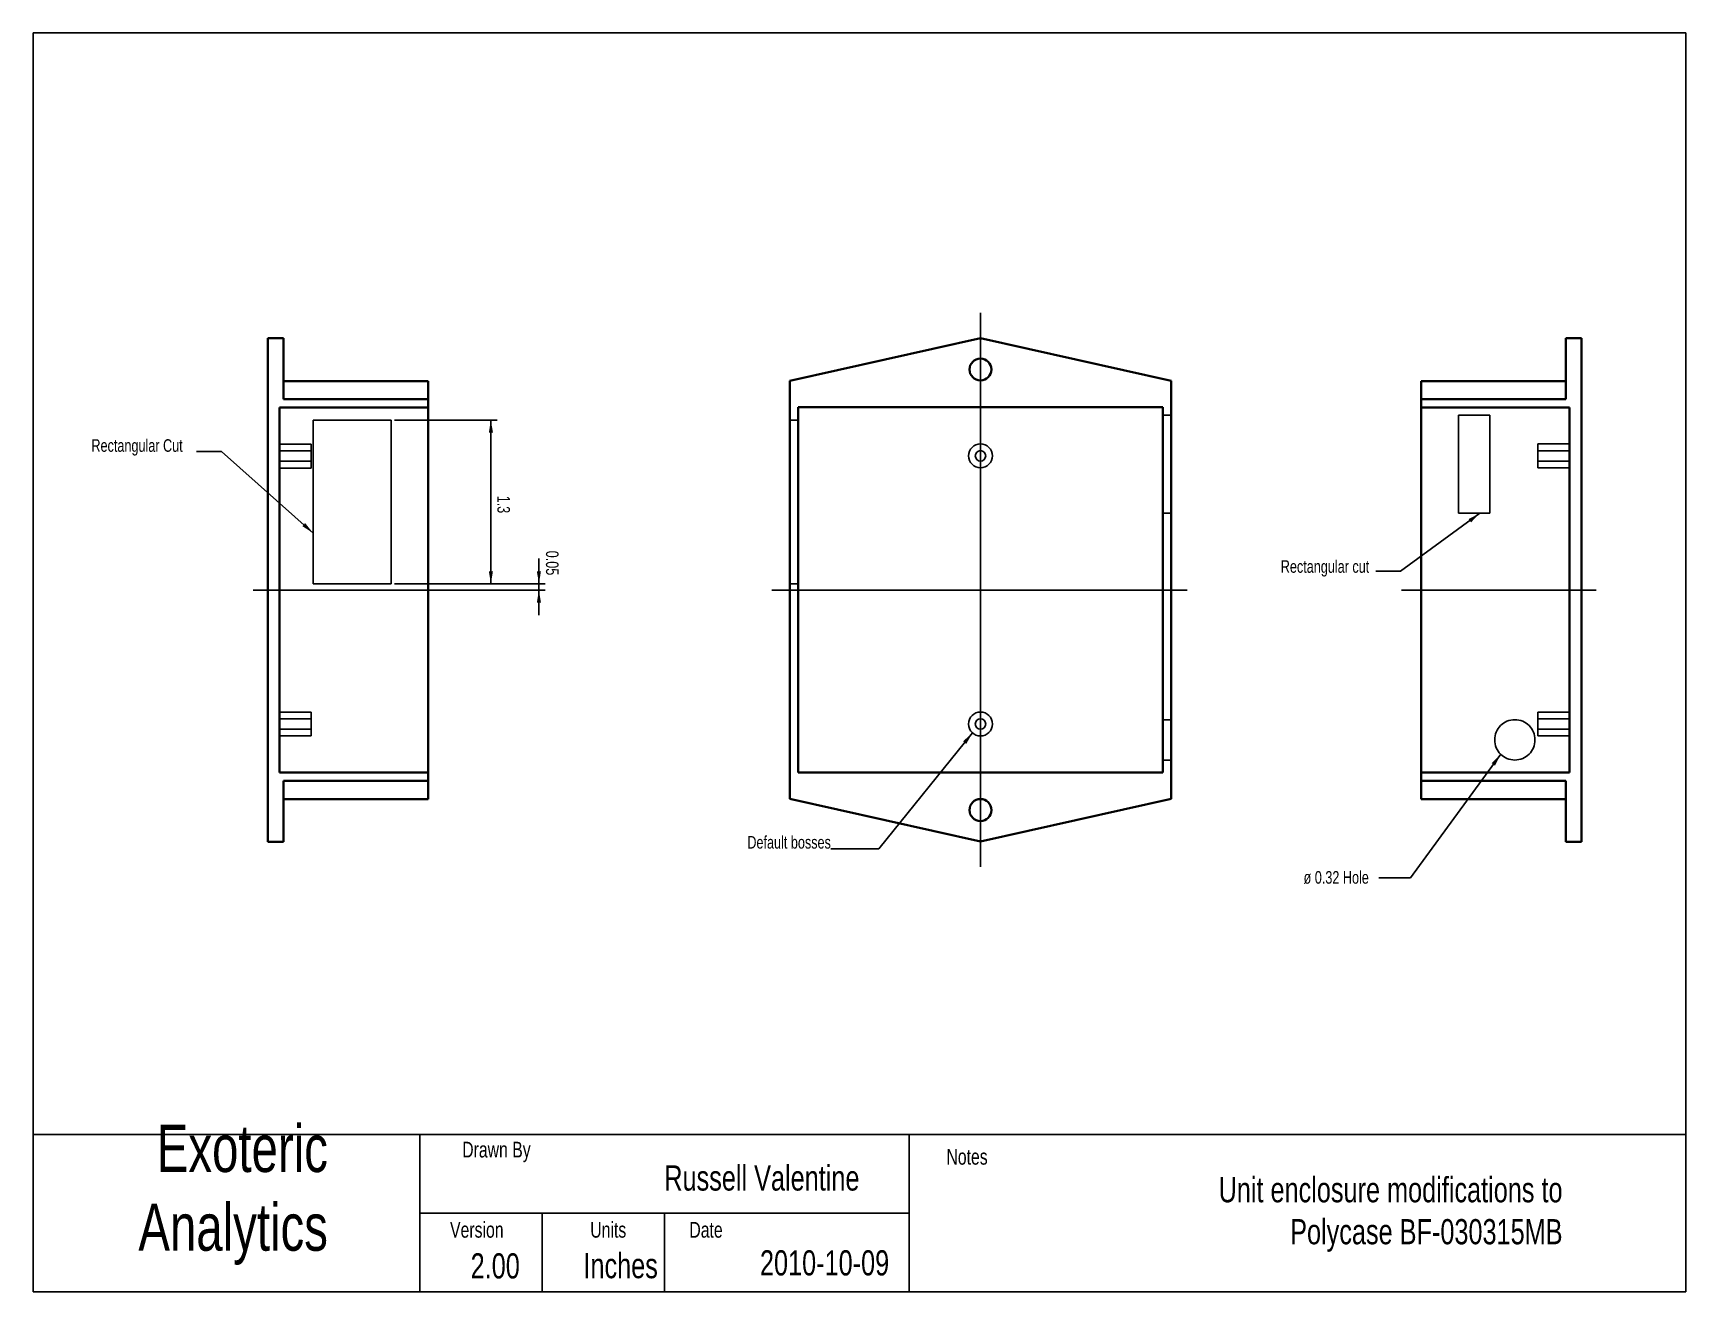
# Model space of a CAD drawing. Header units: inches. Extents: x 0 to 13.1, y 1.4 to 11.4.
import ezdxf

# ---------------------------------------------------------------- set-up
doc = ezdxf.new("R2010")
doc.units = ezdxf.units.IN
for name, pattern in [('CENTER', [50.8, 31.75, -6.35, 6.35, -6.35]), ('DASHED', [19.05, 12.7, -6.35]), ('DASHED2', [9.525, 6.35, -3.175])]:
    doc.linetypes.add(name, pattern=pattern)
doc.layers.get('0').update_dxf_attribs({"linetype": 'CONTINUOUS', "lineweight": 25, "true_color": 0x000000})
for name, color, linetype, lineweight, true_color in [('border', 7, 'CONTINUOUS', 25, 0x000000), ('center', 1, 'CENTER', 25, 0xff0000), ('contour', 7, 'CONTINUOUS', 35, 0x000000), ('contour_trans', 7, 'DASHED', 35, 0x000000), ('cuts', 7, 'DASHED2', 25, 0x000000), ('dimensions', 5, 'CONTINUOUS', 25, 0x0000ff), ('standoffs', 7, 'CONTINUOUS', 25, 0x000000)]:
    doc.layers.add(name, color=color, linetype=linetype, lineweight=lineweight, true_color=true_color)
doc.styles.get("Standard").update_dxf_attribs({"font": 'txt', "width": 0.75})
doc.dimstyles.get("Standard").update_dxf_attribs({"dimtxt": 0.1, "dimasz": 0.1, "dimexe": 0.05, "dimexo": 0.025, "dimgap": 0.025, "dimtad": 1, "dimtxsty": 'Standard', "dimcen": 2.5, "dimadec": 0, "dimazin": 0, "dimtfac": 1, "dimtmove": 0, "dimatfit": 3, "dimfxl": 1, "dimarcsym": 0})

msp = doc.modelspace()

# ---------------------------------------------------------------- linework, layer by layer
for p, q in [((13.102, 11.425), (-0.023, 11.425)), ((-0.023, 11.425), (-0.023, 1.425)), ((13.102, 1.425), (13.102, 11.425)), ((-0.023, 2.675), (13.102, 2.675)), ((-0.023, 1.425), (-0.023, 2.675)), ((3.048, 2.675), (13.102, 2.675)), ((3.048, 1.425), (3.048, 2.675)), ((6.935, 2.675), (3.048, 2.675)), ((3.048, 2.675), (3.048, 2.05)), ((6.935, 2.05), (6.935, 2.675)), ((13.102, 2.675), (13.102, 1.425)), ((13.102, 2.675), (13.102, 1.425)), ((-0.023, 1.425), (-0.023, 2.155)), ((13.102, 2.155), (13.102, 1.425)), ((13.102, 2.155), (13.102, 1.425)), ((3.048, 2.05), (6.935, 2.05)), ((6.935, 2.05), (3.048, 2.05)), ((3.048, 2.05), (3.048, 1.425)), ((3.048, 2.05), (4.991, 2.05)), ((3.048, 1.425), (3.048, 2.05)), ((4.991, 2.05), (4.991, 1.425)), ((6.935, 1.425), (6.935, 2.05)), ((13.102, 1.79), (13.102, 1.425)), ((-0.023, 1.425), (13.102, 1.425)), ((13.102, 1.425), (-0.023, 1.425)), ((13.102, 1.425), (-0.023, 1.425)), ((13.102, 1.425), (3.048, 1.425)), ((3.048, 1.425), (6.935, 1.425)), ((4.991, 1.425), (3.048, 1.425)), ((13.102, 1.425), (4.143, 1.425)), ((13.102, 1.425), (4.143, 1.425))]:
    msp.add_line(p, q)
at = {"layer": 'border'}
for p, q in [((3.048, 2.05), (4.019, 2.05)), ((3.048, 1.425), (3.048, 2.05)), ((4.019, 2.05), (4.019, 1.425)), ((4.019, 1.425), (3.048, 1.425))]:
    msp.add_line(p, q, dxfattribs=at)
at = {"layer": 'center'}
for p, q in [((7.5, 9.202), (7.5, 4.802)), ((1.725, 7), (3.268, 7)), ((9.142, 7), (5.842, 7)), ((12.388, 7), (10.844, 7))]:
    msp.add_line(p, q, dxfattribs=at)
at = {"layer": 'contour'}
for p, q in [((1.84, 9), (1.84, 5)), ((1.84, 9), (1.965, 9)), ((1.965, 9), (1.965, 9)), ((1.965, 9), (1.965, 8.66)), ((7.5, 9.002), (5.987, 8.662)), ((9.013, 8.662), (7.5, 9.002)), ((12.272, 9), (12.147, 9)), ((12.147, 9), (12.147, 9)), ((12.147, 9), (12.147, 8.66)), ((12.272, 5), (12.272, 9)), ((1.965, 8.66), (3.115, 8.66)), ((3.115, 8.66), (3.115, 5.34)), ((5.987, 8.662), (5.987, 5.342)), ((9.013, 5.342), (9.013, 8.662)), ((10.998, 5.34), (10.998, 8.66)), ((10.998, 8.66), (12.147, 8.66)), ((6.053, 8.452), (6.053, 5.552)), ((8.947, 8.452), (6.053, 8.452)), ((8.947, 5.552), (8.947, 8.452)), ((6.053, 5.552), (8.947, 5.552)), ((1.965, 5), (1.965, 5.34)), ((3.115, 5.34), (1.965, 5.34)), ((5.987, 5.342), (7.5, 5.002)), ((7.5, 5.002), (9.013, 5.342)), ((12.147, 5.34), (10.998, 5.34)), ((12.147, 5), (12.147, 5.34)), ((1.84, 5), (1.965, 5)), ((1.965, 5), (1.965, 5)), ((12.272, 5), (12.147, 5)), ((12.147, 5), (12.147, 5))]:
    msp.add_line(p, q, dxfattribs=at)
for centre in [(7.5, 8.752), (7.5, 5.252)]:
    msp.add_circle(centre, 0.0875, dxfattribs=at)
at = {"layer": 'contour_trans'}
for p, q in [((1.965, 8.516), (1.965, 8.66)), ((12.147, 8.516), (12.147, 8.66)), ((1.935, 8.45), (1.935, 5.55)), ((1.935, 8.45), (3.115, 8.45)), ((3.115, 8.516), (1.965, 8.516)), ((10.998, 8.45), (10.998, 8.516)), ((10.998, 8.516), (12.147, 8.516)), ((12.177, 8.45), (10.998, 8.45)), ((12.177, 5.55), (12.177, 8.45)), ((1.935, 5.55), (3.115, 5.55)), ((3.115, 5.55), (3.115, 5.484)), ((12.177, 5.55), (10.998, 5.55)), ((3.115, 5.484), (1.965, 5.484)), ((1.965, 5.484), (1.965, 5.34)), ((10.998, 5.484), (12.147, 5.484)), ((12.147, 5.484), (12.147, 5.34))]:
    msp.add_line(p, q, dxfattribs=at)
at = {"layer": 'cuts'}
for p, q in [((2.201, 8.35), (2.821, 8.35)), ((2.201, 7.05), (2.201, 8.35)), ((2.821, 8.35), (2.821, 7.05)), ((5.987, 8.35), (6.053, 8.35)), ((8.947, 8.39), (9.013, 8.39)), ((11.295, 8.39), (11.545, 8.39)), ((11.295, 7.61), (11.295, 8.39)), ((11.545, 8.39), (11.545, 7.61)), ((8.947, 7.61), (9.013, 7.61)), ((11.545, 7.61), (11.295, 7.61)), ((2.821, 7.05), (2.201, 7.05)), ((5.987, 7.05), (6.053, 7.05)), ((8.947, 5.97), (9.013, 5.97)), ((8.947, 5.65), (9.013, 5.65))]:
    msp.add_line(p, q, dxfattribs=at)
msp.add_circle((11.743, 5.81), 0.16, dxfattribs=at)
at = {"layer": 'dimensions'}
for p, q in [((2.846, 8.35), (3.662, 8.35)), ((3.612, 8.35), (3.612, 7.05)), ((3.994, 7.25), (3.994, 6.8)), ((2.846, 7.05), (3.662, 7.05)), ((2.846, 7.05), (4.044, 7.05)), ((3.106, 7), (4.044, 7))]:
    msp.add_line(p, q, dxfattribs=at)
for points in [[(3.612, 8.35), (3.629, 8.25), (3.596, 8.25)], [(3.612, 7.05), (3.596, 7.15), (3.629, 7.15)], [(3.994, 7.05), (3.977, 7.15), (4.01, 7.15)], [(3.994, 7), (4.01, 6.9), (3.977, 6.9)]]:
    msp.add_solid(points, dxfattribs=at)
at = {"layer": 'standoffs'}
for p, q in [((1.935, 7.971), (1.935, 8.161)), ((1.935, 8.159), (2.185, 8.159)), ((2.185, 8.159), (2.185, 7.969)), ((11.927, 7.971), (11.927, 8.161)), ((11.927, 8.161), (12.177, 8.161)), ((12.177, 8.161), (12.177, 7.971)), ((1.935, 8.106), (2.185, 8.106)), ((1.935, 8.023), (1.935, 8.106)), ((2.185, 8.023), (1.935, 8.023)), ((2.185, 8.106), (2.185, 8.023)), ((11.927, 8.024), (11.927, 8.107)), ((11.927, 8.107), (12.177, 8.107)), ((12.177, 8.024), (11.927, 8.024)), ((12.177, 8.107), (12.177, 8.024)), ((2.185, 7.969), (1.935, 7.969)), ((12.177, 7.971), (11.927, 7.971)), ((1.935, 6.031), (2.185, 6.031)), ((1.935, 5.841), (1.935, 6.031)), ((1.935, 5.978), (2.185, 5.978)), ((2.185, 6.031), (2.185, 5.841)), ((2.185, 5.978), (2.185, 5.895)), ((11.927, 5.841), (11.927, 6.031)), ((11.927, 6.031), (12.177, 6.031)), ((11.927, 5.895), (11.927, 5.978)), ((11.927, 5.978), (12.177, 5.978)), ((12.177, 6.031), (12.177, 5.841)), ((12.177, 5.978), (12.177, 5.895)), ((2.185, 5.895), (1.935, 5.895)), ((2.185, 5.841), (1.935, 5.841)), ((12.177, 5.895), (11.927, 5.895)), ((12.177, 5.841), (11.927, 5.841))]:
    msp.add_line(p, q, dxfattribs=at)
for centre, radius in [((7.5, 8.066), 0.095), ((7.5, 8.066), 0.0415), ((7.5, 5.936), 0.095), ((7.5, 5.936), 0.0415)]:
    msp.add_circle(centre, radius, dxfattribs=at)

# ---------------------------------------------------------------- texts
at = {"width": 125, "attachment_point": 9}
for s, insert, char_height in [('Exoteric\\P\\~\\~Analytics', (2.318, 1.639), 0.375), ('Drawn\\~By', (3.928, 2.455), 0.125), ('Notes', (7.557, 2.434), 0.125), ('Version', (3.713, 1.854), 0.125), ('Units', (4.687, 1.854), 0.125), ('Date', (5.453, 1.854), 0.125)]:
    msp.add_mtext(s, dxfattribs=dict(at, insert=insert, char_height=char_height))
at = {"layer": 'border', "char_height": 0.2, "width": 100, "attachment_point": 9}
for s, insert in [('Russell\\~Valentine', (6.539, 2.227)), ('Unit\\~enclosure\\~modifications\\~to\\~\\PPolycase\\~BF-030315MB\\~', (12.122, 1.743)), ('2.00', (3.842, 1.529)), ('Inches', (4.938, 1.531)), ('2010-10-09', (6.775, 1.553))]:
    msp.add_mtext(s, dxfattribs=dict(at, insert=insert))
at = {"layer": 'dimensions', "char_height": 0.1, "width": 100, "attachment_point": 9}
for s, insert in [('Rectangular\\~Cut', (1.165, 8.068)), ('Rectangular\\~cut', (10.587, 7.107)), ('Default\\~bosses', (6.312, 4.945)), ('ø\\~0.32\\~Hole', (10.584, 4.665))]:
    msp.add_mtext(s, dxfattribs=dict(at, insert=insert))
at = {"layer": 'dimensions', "char_height": 0.1, "width": 30, "attachment_point": 5, "rotation": 270}
for s, insert in [('1.3', (3.713, 7.68)), ('0.05', (4.099, 7.215))]:
    msp.add_mtext(s, dxfattribs=dict(at, insert=insert))

# ---------------------------------------------------------------- leaders
at = {"layer": 'dimensions'}
for points in [[(2.201, 7.453), (1.474, 8.101), (1.274, 8.101)], [(11.466, 7.61), (10.835, 7.149), (10.64, 7.15)], [(7.437, 5.866), (6.693, 4.945), (6.312, 4.945)], [(11.631, 5.696), (10.915, 4.715), (10.664, 4.715)]]:
    msp.add_leader(points, dimstyle='Standard', dxfattribs=at)

doc.saveas('drawing.dxf')
